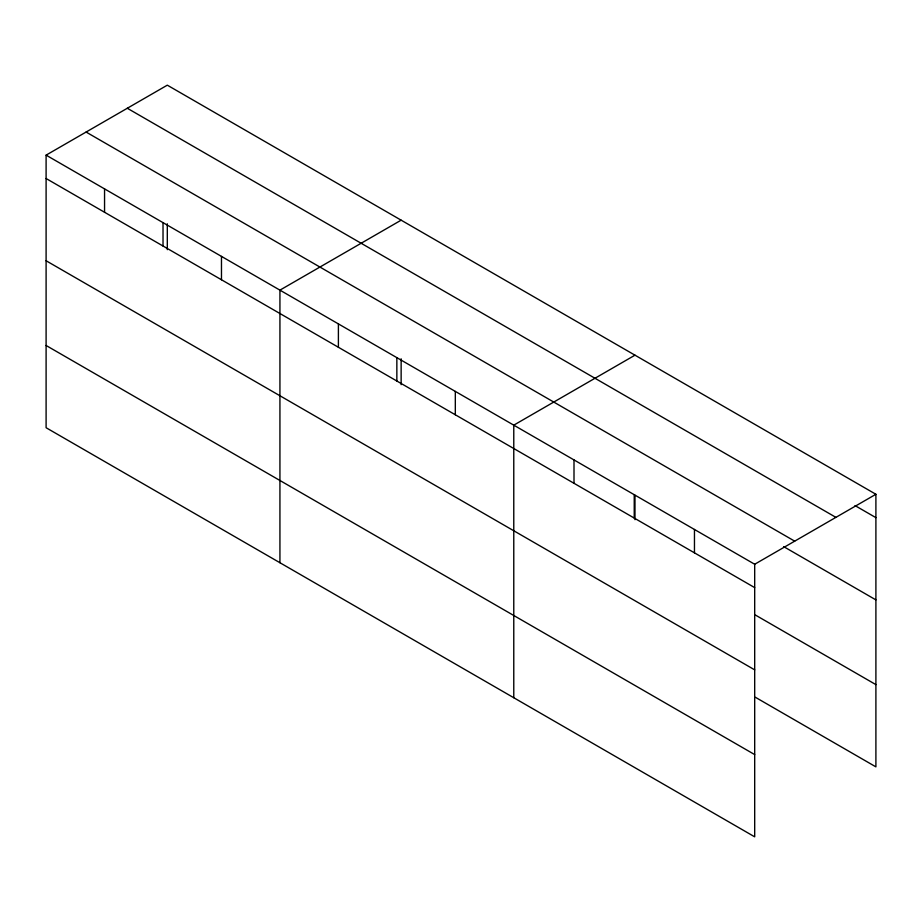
<?xml version="1.0" encoding="UTF-8"?>
<svg xmlns="http://www.w3.org/2000/svg" width="922" height="922" viewBox="0 0 922 922"><rect width="100%" height="100%" fill="white"/><g stroke="black" fill="none" stroke-linecap="round" stroke-linejoin="round"><path stroke-width="1.38" d="M754.692 669.856L754.692 564.252L46.1 155.138L46.1 427.727L754.692 836.83L754.692 669.856L46.1 260.753M755.441 697.309L875.9 766.862L875.9 494.273L167.308 85.17L46.1 155.138M401.139 220.174L279.931 290.142L279.931 562.731M634.981 355.177L513.773 425.157L513.773 697.735M754.692 564.252L875.9 494.273M855.005 505.579L875.9 517.645M127.305 108.254L835.897 517.357M86.103 132.053L794.695 541.156M783.712 546.654L875.9 599.888M46.1 178.511L754.692 587.614M755.441 615.066L875.9 684.62M46.1 345.485L754.692 754.588M694.462 529.47L694.462 552.843M634.981 495.252L634.981 519.674M634.232 494.699L634.232 518.072M574.003 459.928L574.003 483.301M455.318 391.401L455.318 414.773M401.139 358.819L401.139 384.67M396.852 357.655L396.852 381.017M338.397 323.899L338.397 347.271M221.476 256.397L221.476 279.769M167.308 223.816L167.308 249.666M163.021 222.64L163.021 246.013M104.555 188.895L104.555 212.267"/></g></svg>
